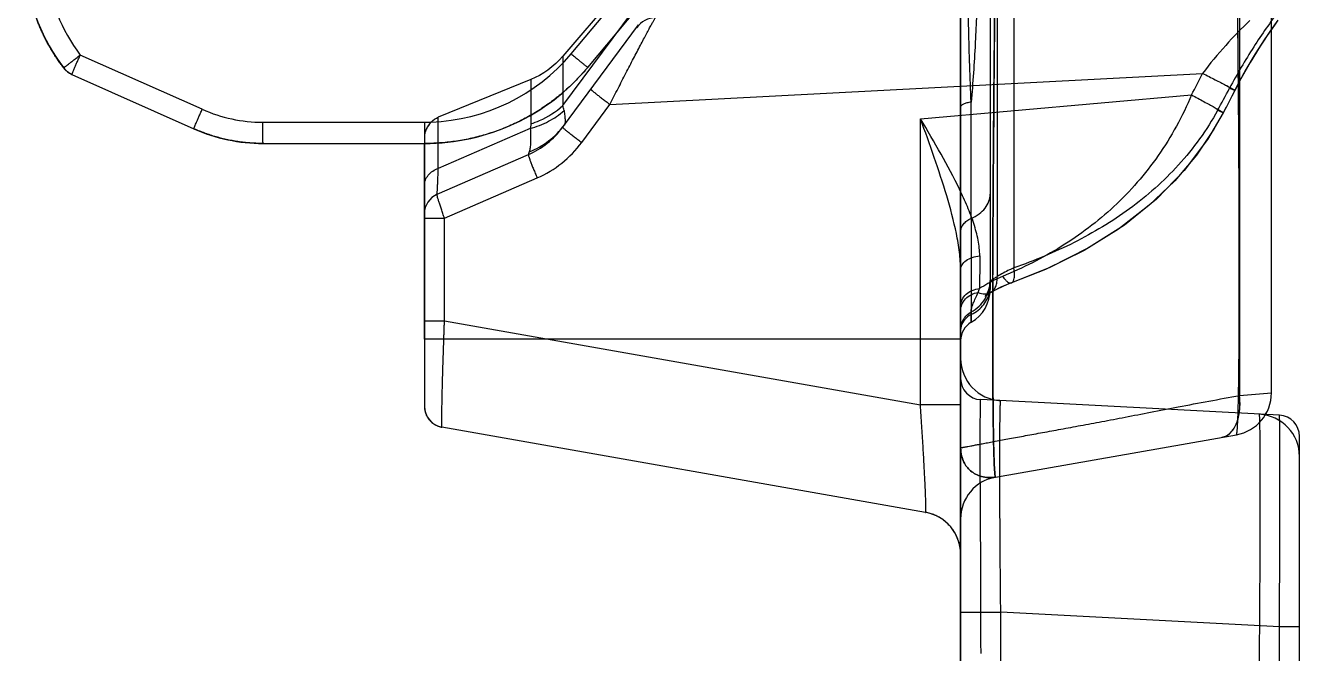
# Model space of a CAD drawing. Header units: millimetres. Extents: x 23075 to 24509, y -21593 to -20579.
# Drawn here: x 23367.14 to 23397.21, y -20984.9 to -20970.08 of the extents above; entities that cross this region are included whole.
import ezdxf

# ---------------------------------------------------------------- set-up
doc = ezdxf.new("R2010")
doc.units = ezdxf.units.MM
doc.header["$LTSCALE"] = 8
doc.layers.add('Cav-cor', color=30, linetype='Continuous')

# ---------------------------------------------------------------- blocks, each defined once
blk = doc.blocks.new('20160901.135302')
at = {"layer": 'Cav-cor', "color": 241}
for p, q in [((-3.62, -73.983), (-3.62, -34.165)), ((3.716, -70.179), (3.716, -51.849)), ((-2.36, -53.738), (-2.36, -67.226)), ((-2.756, -54.972), (-2.756, -67.43)), ((-13.011, -63.398), (-6.95, -55.222)), ((-12.42, -62.496), (-6.239, -55.13)), ((-12.42, -62.496), (-6.239, -55.13)), ((-2.922, -55.195), (-2.922, -67.733)), ((-9.093, -57.652), (-13.011, -62.232)), ((-12.813, -62.173), (-9.093, -57.74)), ((2.964, -60), (2.964, -70.238)), ((-13.013, -63.91), (-11.219, -61.489)), ((-21.522, -63.484), (-24.399, -62.203)), ((-13.011, -62.232), (-13.011, -63.398)), ((-24.596, -62.662), (-21.718, -63.943)), ((-24.596, -62.662), (-21.718, -63.943)), ((-13.765, -62.783), (-15.948, -63.667)), ((-13.765, -62.783), (-13.765, -63.825)), ((-11.897, -63.369), (2.093, -62.636)), ((-4.568, -63.706), (1.831, -63.146)), ((2.799, -63.143), (2.638, -63.456)), ((2.852, -63.037), (2.784, -63.172)), ((-12.563, -64.267), (-11.897, -63.369)), ((-3.371, -66.06), (-3.371, -63.315)), ((2.651, -63.431), (2.579, -63.567)), ((-15.948, -64.879), (-15.948, -63.667)), ((-4.568, -70.461), (-4.568, -63.706)), ((-20.091, -63.788), (-16.277, -63.788)), ((-13.777, -63.935), (-15.948, -64.879)), ((-20.083, -64.291), (-16.277, -64.291)), ((-20.083, -64.291), (-16.277, -64.291)), ((-16.277, -64.128), (-16.277, -70.493)), ((-16.277, -64.291), (-16.277, -70.493)), ((-16.277, -68.91), (-16.277, -64.291)), ((-15.977, -65.489), (-13.822, -64.553)), ((-15.803, -66.055), (-13.614, -65.103)), ((-16.277, -66.055), (-15.803, -66.055)), ((-15.803, -68.48), (-15.803, -66.055)), ((-3.371, -66.06), (-3.371, -68.512)), ((-2.961, -67.76), (-2.934, -67.66)), ((-2.934, -67.66), (-2.922, -67.528)), ((-2.861, -67.534), (-2.861, -67.745)), ((-2.419, -67.58), (-2.419, -67.58)), ((-2.91, -67.81), (-2.909, -67.81)), ((-2.861, -67.745), (-2.861, -67.823)), ((-16.277, -68.48), (-15.803, -68.48)), ((-15.818, -68.91), (-15.803, -68.48)), ((-15.803, -68.48), (-4.568, -70.461)), ((-3.371, -68.512), (-3.371, -68.267)), ((-3.371, -68.329), (-3.371, -68.267)), ((-3.371, -68.512), (-3.371, -68.329)), ((-3.612, -68.624), (-3.609, -68.61)), ((-16.277, -68.91), (-16.277, -70.493)), ((-3.62, -68.91), (-16.277, -68.91)), ((3.906, -70.706), (-3.146, -70.336)), ((2.964, -70.238), (3.716, -70.179)), ((-3.62, -70.461), (-4.568, -70.461)), ((-4.446, -72.998), (-15.864, -70.985)), ((-4.446, -72.998), (-15.864, -70.985)), ((-4.446, -72.998), (-15.864, -70.985)), ((-2.794, -72.166), (2.89, -71.164)), ((4.38, -88.311), (4.38, -71.205)), ((-3.62, -88.311), (-3.62, -73.983)), ((-3.62, -88.311), (-3.62, -73.983)), ((-3.62, -88.311), (-3.62, -73.983)), ((-3.62, -75.354), (-2.672, -75.354)), ((3.906, -75.699), (-2.672, -75.354)), ((-2.672, -88.311), (-2.672, -75.354)), ((4.38, -75.699), (3.906, -75.699)), ((3.906, -88.311), (3.906, -75.699))]:
    blk.add_line(p, q, dxfattribs=at)
for points in [[(3.869, -61.383), (3.789, -61.495), (3.564, -61.822), (3.334, -62.179), (3.114, -62.547), (2.918, -62.907), (2.852, -63.037)], [(3.869, -61.383), (3.697, -61.626), (3.451, -61.994), (3.214, -62.376), (2.993, -62.765), (2.852, -63.037)], [(2.579, -63.567), (2.204, -64.197), (1.655, -64.925), (1, -65.602), (0.246, -66.215), (-0.599, -66.757), (-1.529, -67.225), (-2.419, -67.58)], [(2.579, -63.567), (2.359, -63.954), (1.945, -64.563), (1.436, -65.169), (0.824, -65.758), (0.109, -66.312), (-0.707, -66.817), (-1.617, -67.263), (-2.419, -67.58)], [(-3.031, -67.896), (-3.034, -67.898), (-3.03, -67.893), (-3.011, -67.866), (-2.984, -67.816), (-2.955, -67.744), (-2.933, -67.655), (-2.922, -67.551), (-2.922, -67.528)], [(-2.419, -67.58), (-2.524, -67.62), (-2.757, -67.727), (-2.91, -67.81)], [(-2.419, -67.58), (-2.651, -67.675), (-2.864, -67.784), (-2.909, -67.81)], [(-3.034, -67.898), (-3.035, -67.899), (-3.022, -67.882), (-2.994, -67.836), (-2.961, -67.76)], [(-2.909, -67.81), (-2.918, -67.815), (-2.987, -67.86), (-3.025, -67.89), (-3.034, -67.898)], [(-2.909, -67.81), (-2.928, -67.821), (-2.985, -67.858), (-3.02, -67.885), (-3.031, -67.896)]]:
    blk.add_lwpolyline(points, dxfattribs=at)
for centre, radius, start, end in [((-894, -70.099), 896.966, 0.450775, 0.644574), ((-21.193, -59.768), 4.522, 185.7392, 217.2796), ((-21.202, -59.769), 4.018, 185.7277, 217.2823), ((894.017, -71.04), 896.886, 179.351947, 179.645574), ((-10.787, -61.915), 0.6, 93.0007, 143.4502), ((-16.277, -59.266), 4.523, 272.0027, 319.9998), ((-24.391, -62.203), 0.502, 217.2796, 246), ((-16.269, -59.266), 5.025, 269.908, 320), ((-17.756, -52.769), 22.166, 332.0853, 333.5668), ((-16.934, -52.746), 22.169, 330.9522, 332.4875), ((-13.459, -63.58), 0.483, 7.829, 22.0519), ((-20.091, -60.271), 3.518, 246.0006, 270.0041), ((-20.083, -60.271), 4.02, 246, 270), ((-16.277, -59.262), 4.526, 270.0022, 272.003), ((10.811, -63.794), 27.089, 179.9891, 180.6397), ((-15.87, -64.142), 0.408, 164.9748, 170.6722), ((-15.828, -64.152), 0.452, 162.5672, 165.0401), ((-15.795, -64.163), 0.486, 159.4586, 162.5525), ((-15.746, -64.181), 0.539, 155.0967, 159.4434), ((-15.692, -64.207), 0.598, 149.3107, 155.0813), ((-15.653, -64.229), 0.643, 146.0471, 149.349), ((-15.634, -64.242), 0.666, 136.7356, 146.0459), ((-14.62, -62.718), 2, 293.5052, 323.4492), ((-14.453, -62.764), 1.839, 321.4975, 323.448), ((-15.925, -64.132), 0.353, 170.7178, 174.0859), ((-14.651, -62.718), 2.6, 293.5052, 323.4492), ((-15.777, -65.948), 0.5, 113.5057, 180.0011), ((591.31, -69.026), 594.173, 179.659252, 179.842098), ((257.476, -68.048), 260.647, 179.75754, 179.92702), ((-3.737, -67.527), 0.815, 347.411, 359.9774), ((-3.622, -67.653), 0.7, 348.8388, 359.9959), ((-3.822, -67.733), 0.9, 300.0949, 0), ((-5.139, -67.04), 2.081, 338.3772, 341.0644), ((-3.75, -67.523), 0.829, 334.9157, 341.1965), ((-3.742, -67.526), 0.82, 341.1981, 347.4014), ((-3.619, -67.653), 0.697, 350.4489, 353.4231), ((-3.12, -68.944), 0.5, 120.0949, 180), ((-3.258, -68.697), 0.362, 166.0777, 179.9598), ((-2.62, -69.362), 1, 180, 267), ((-3.12, -69.837), 0.5, 180, 267), ((2.716, -70.179), 1, 280, 359.9999), ((-15.777, -70.493), 0.5, 180, 260), ((3.38, -71.68), 1, 0, 87), ((3.88, -71.205), 0.5, 0, 87), ((-2.62, -73.151), 1, 100, 180.0001), ((1146.973, -71.245), 1150.13, 180.052821, 180.253214), ((-4.62, -73.983), 1, 0, 80)]:
    blk.add_arc(centre, radius, start, end, dxfattribs=at)
at = {"layer": 'Cav-cor', "color": 241, "extrusion": (0, 0, -1)}
for centre, major_axis, start_param, end_param in [((-14.446, -60.628), (-0.066, 2.285), 2.374146, 2.827148), ((-15.777, -64.206), (-0.017, 0.571), 5.563183, 5.968741)]:
    blk.add_ellipse(centre, major_axis=major_axis, ratio=0.874902, start_param=start_param, end_param=end_param, dxfattribs=at)
at = {"layer": 'Cav-cor', "color": 241}
for points, knots in [([(2.89, -71.164), (2.892, -71.163), (2.896, -71.157), (2.899, -71.145), (2.902, -71.125), (2.906, -71.098), (2.909, -71.063), (2.914, -71.002), (2.92, -70.907), (2.926, -70.771), (2.931, -70.604), (2.936, -70.409), (2.941, -70.184), (2.945, -69.931), (2.95, -69.539), (2.955, -68.981), (2.958, -68.236), (2.959, -67.395), (2.958, -66.467), (2.954, -65.459), (2.949, -64.383), (2.938, -62.842), (2.92, -60.828), (2.901, -59.194), (2.89, -58.361)], [0, 0, 0, 0, 0.000467, 0.001451, 0.003003, 0.005134, 0.007848, 0.011146, 0.019495, 0.030173, 0.043164, 0.058447, 0.075993, 0.095765, 0.117723, 0.167994, 0.226347, 0.292227, 0.364992, 0.443922, 0.528231, 0.617079, 0.804854, 1, 1, 1, 1]), ([(-2.794, -72.166), (-2.795, -72.166), (-2.8, -72.16), (-2.802, -72.15), (-2.806, -72.131), (-2.811, -72.093), (-2.817, -72.024), (-2.823, -71.921), (-2.829, -71.786), (-2.835, -71.623), (-2.84, -71.429), (-2.844, -71.207), (-2.849, -70.955), (-2.853, -70.564), (-2.858, -70.008), (-2.861, -69.263), (-2.862, -68.421), (-2.861, -67.491), (-2.858, -66.48), (-2.852, -65.401), (-2.841, -63.856), (-2.823, -61.837), (-2.804, -60.198), (-2.794, -59.363)], [0, 0, 0, 0, 0.00039, 0.001269, 0.002712, 0.004733, 0.010529, 0.018668, 0.029147, 0.041954, 0.057069, 0.074467, 0.094113, 0.115968, 0.166107, 0.22443, 0.290378, 0.363295, 0.442443, 0.527013, 0.616143, 0.804454, 1, 1, 1, 1]), ([(-3.371, -63.315), (-3.395, -62.741), (-3.425, -61.89), (-3.446, -60.799), (-3.448, -60.282), (-3.447, -60.042)], [0, 0, 0, 0, 0.52653, 0.779994, 1, 1, 1, 1]), ([(-3.229, -60.634), (-3.234, -61.068), (-3.268, -61.963), (-3.331, -62.856), (-3.371, -63.315)], [0, 0, 0, 0, 0.484766, 1, 1, 1, 1]), ([(-11.897, -63.369), (-11.834, -63.245), (-11.708, -62.998), (-11.522, -62.637), (-11.345, -62.295), (-11.206, -62.028), (-11.104, -61.834), (-11.036, -61.706), (-10.977, -61.594), (-10.926, -61.499), (-10.889, -61.432), (-10.864, -61.388), (-10.85, -61.363), (-10.838, -61.343), (-10.829, -61.328), (-10.823, -61.321), (-10.82, -61.315), (-10.819, -61.315)], [0, 0, 0, 0, 0.18083, 0.35769, 0.52548, 0.678326, 0.747054, 0.809422, 0.864471, 0.911244, 0.948846, 0.963961, 0.976507, 0.986417, 0.993646, 0.998163, 1, 1, 1, 1]), ([(3.9, -61.144), (3.69, -61.426), (3.276, -62.026), (2.902, -62.653), (2.728, -62.987)], [0, 0, 0, 0, 0.483093, 1, 1, 1, 1]), ([(3.208, -61.387), (3.011, -61.576), (2.622, -61.977), (2.262, -62.406), (2.093, -62.636)], [0, 0, 0, 0, 0.488988, 1, 1, 1, 1]), ([(-24.791, -62.508), (-24.791, -62.507), (-24.787, -62.505), (-24.784, -62.5), (-24.773, -62.493), (-24.761, -62.483), (-24.745, -62.47), (-24.717, -62.448), (-24.674, -62.414), (-24.616, -62.369), (-24.548, -62.317), (-24.475, -62.261), (-24.425, -62.223), (-24.399, -62.203)], [0, 0, 0, 0, 0.004908, 0.01929, 0.043048, 0.076019, 0.117864, 0.168163, 0.292277, 0.443561, 0.616382, 0.804432, 1, 1, 1, 1]), ([(-24.596, -62.662), (-24.596, -62.662), (-24.594, -62.658), (-24.593, -62.652), (-24.588, -62.64), (-24.582, -62.625), (-24.574, -62.606), (-24.56, -62.573), (-24.539, -62.523), (-24.51, -62.454), (-24.476, -62.376), (-24.438, -62.291), (-24.412, -62.233), (-24.399, -62.203)], [0, 0, 0, 0, 0.005025, 0.019461, 0.043292, 0.076323, 0.118211, 0.168589, 0.29278, 0.444181, 0.616958, 0.804708, 1, 1, 1, 1]), ([(-12.813, -62.173), (-12.788, -62.194), (-12.738, -62.236), (-12.666, -62.296), (-12.599, -62.351), (-12.548, -62.394), (-12.512, -62.423), (-12.489, -62.442), (-12.469, -62.458), (-12.452, -62.472), (-12.439, -62.482), (-12.43, -62.489), (-12.425, -62.493), (-12.422, -62.495), (-12.421, -62.495), (-12.42, -62.496), (-12.42, -62.496)], [0, 0, 0, 0, 0.194219, 0.381704, 0.554523, 0.706163, 0.772202, 0.830794, 0.881356, 0.923442, 0.956618, 0.980532, 0.988961, 0.995016, 0.998685, 1, 1, 1, 1]), ([(2.093, -62.636), (2.144, -62.661), (2.242, -62.711), (2.385, -62.783), (2.515, -62.85), (2.614, -62.901), (2.683, -62.938), (2.727, -62.962), (2.764, -62.982), (2.795, -63), (2.82, -63.014), (2.837, -63.024), (2.847, -63.031), (2.851, -63.035), (2.852, -63.036), (2.852, -63.037)], [0, 0, 0, 0, 0.197195, 0.38565, 0.55826, 0.70897, 0.774348, 0.832276, 0.882235, 0.923754, 0.956496, 0.980157, 0.994559, 0.998321, 1, 1, 1, 1]), ([(2.093, -62.636), (2.144, -62.661), (2.242, -62.711), (2.385, -62.783), (2.515, -62.85), (2.629, -62.909), (2.711, -62.953), (2.764, -62.982), (2.796, -63), (2.819, -63.014), (2.838, -63.024), (2.846, -63.031), (2.853, -63.035), (2.852, -63.037)], [0, 0, 0, 0, 0.197242, 0.38574, 0.558385, 0.70912, 0.832439, 0.882399, 0.923916, 0.956651, 0.980303, 0.994692, 1, 1, 1, 1]), ([(-12.348, -63.012), (-12.348, -63.013), (-12.345, -63.017), (-12.34, -63.022), (-12.33, -63.032), (-12.316, -63.044), (-12.298, -63.06), (-12.266, -63.086), (-12.217, -63.125), (-12.15, -63.178), (-12.072, -63.238), (-11.987, -63.302), (-11.928, -63.347), (-11.897, -63.369)], [0, 0, 0, 0, 0.005686, 0.020231, 0.043948, 0.076748, 0.11833, 0.168307, 0.291695, 0.442349, 0.614882, 0.803244, 1, 1, 1, 1]), ([(1.831, -63.146), (1.619, -63.648), (1.098, -64.6), (0.042, -65.813), (-1.219, -66.762), (-2.152, -67.23), (-2.631, -67.429)], [0, 0, 0, 0, 0.257907, 0.509018, 0.754695, 1, 1, 1, 1]), ([(1.831, -63.146), (1.881, -63.172), (1.979, -63.224), (2.119, -63.3), (2.248, -63.371), (2.345, -63.425), (2.414, -63.464), (2.457, -63.488), (2.494, -63.51), (2.524, -63.528), (2.548, -63.543), (2.565, -63.554), (2.575, -63.562), (2.579, -63.565), (2.58, -63.567), (2.579, -63.567)], [0, 0, 0, 0, 0.197143, 0.385576, 0.558171, 0.708875, 0.774256, 0.832185, 0.882149, 0.923672, 0.956417, 0.98009, 0.994505, 0.998281, 1, 1, 1, 1]), ([(1.831, -63.146), (1.881, -63.172), (1.979, -63.224), (2.119, -63.3), (2.248, -63.371), (2.36, -63.433), (2.44, -63.479), (2.494, -63.51), (2.524, -63.528), (2.548, -63.543), (2.566, -63.555), (2.574, -63.561), (2.58, -63.566), (2.579, -63.567)], [0, 0, 0, 0, 0.197183, 0.385652, 0.558279, 0.709007, 0.83233, 0.882298, 0.923821, 0.956564, 0.980233, 0.99464, 1, 1, 1, 1]), ([(2.852, -63.037), (2.852, -63.037), (2.847, -63.037), (2.842, -63.035), (2.831, -63.032), (2.818, -63.026), (2.8, -63.019), (2.77, -63.006), (2.746, -62.995), (2.728, -62.987)], [0, 0, 0, 0, 0.019185, 0.068026, 0.147877, 0.258711, 0.400263, 0.571715, 1, 1, 1, 1]), ([(-13.765, -63.825), (-13.695, -63.803), (-13.423, -63.701), (-13.171, -63.543), (-13.011, -63.398)], [0, 0, 0, 0, 0.25532, 1, 1, 1, 1]), ([(-3.371, -63.315), (-3.405, -63.32), (-3.467, -63.332), (-3.538, -63.353), (-3.581, -63.375), (-3.606, -63.392), (-3.62, -63.412), (-3.62, -63.424)], [0, 0, 0, 0, 0.370607, 0.664447, 0.778552, 0.870603, 1, 1, 1, 1]), ([(-21.718, -63.943), (-21.719, -63.943), (-21.717, -63.939), (-21.716, -63.933), (-21.711, -63.921), (-21.705, -63.906), (-21.697, -63.887), (-21.683, -63.854), (-21.662, -63.804), (-21.633, -63.735), (-21.598, -63.657), (-21.561, -63.572), (-21.535, -63.514), (-21.522, -63.484)], [0, 0, 0, 0, 0.005046, 0.019509, 0.043318, 0.076309, 0.118249, 0.168664, 0.292779, 0.444099, 0.616984, 0.805046, 1, 1, 1, 1]), ([(-13.777, -63.935), (-13.628, -63.896), (-13.342, -63.787), (-13.09, -63.613), (-12.98, -63.514)], [0, 0, 0, 0, 0.509464, 1, 1, 1, 1]), ([(-12.98, -63.514), (-12.974, -63.556), (-12.964, -63.631), (-12.954, -63.731), (-12.954, -63.805), (-12.966, -63.846), (-12.976, -63.859)], [0, 0, 0, 0, 0.366652, 0.651008, 0.857816, 1, 1, 1, 1]), ([(-3.62, -67.279), (-3.62, -67.137), (-3.642, -66.848), (-3.743, -66.26), (-3.943, -65.513), (-4.24, -64.612), (-4.458, -64.009), (-4.568, -63.706)], [0, 0, 0, 0, 0.114537, 0.233667, 0.482027, 0.738963, 1, 1, 1, 1]), ([(-3.169, -66.945), (-3.168, -66.82), (-3.199, -66.56), (-3.305, -66.172), (-3.457, -65.773), (-3.709, -65.222), (-4.082, -64.531), (-4.403, -63.983), (-4.568, -63.706)], [0, 0, 0, 0, 0.1052, 0.218451, 0.338753, 0.464677, 0.728123, 1, 1, 1, 1]), ([(2.447, -63.511), (2.19, -63.973), (1.572, -64.829), (0.399, -65.869), (-0.928, -66.663), (-1.876, -67.056), (-2.36, -67.226)], [0, 0, 0, 0, 0.255489, 0.505402, 0.752343, 1, 1, 1, 1]), ([(2.579, -63.567), (2.579, -63.568), (2.575, -63.567), (2.569, -63.566), (2.557, -63.561), (2.535, -63.552), (2.498, -63.535), (2.465, -63.519), (2.447, -63.511)], [0, 0, 0, 0, 0.019265, 0.068219, 0.148216, 0.259181, 0.572277, 1, 1, 1, 1]), ([(-20.083, -64.291), (-20.084, -64.291), (-20.084, -64.286), (-20.085, -64.28), (-20.086, -64.267), (-20.087, -64.251), (-20.087, -64.23), (-20.088, -64.194), (-20.089, -64.139), (-20.09, -64.064), (-20.091, -63.978), (-20.091, -63.885), (-20.091, -63.821), (-20.091, -63.788)], [0, 0, 0, 0, 0.00508, 0.019561, 0.043422, 0.076507, 0.118477, 0.168905, 0.29326, 0.444688, 0.617462, 0.805172, 1, 1, 1, 1]), ([(-16.119, -63.786), (-16.166, -63.835), (-16.24, -63.942), (-16.277, -64.069), (-16.277, -64.128)], [0, 0, 0, 0, 0.535384, 1, 1, 1, 1]), ([(-13.802, -64.487), (-13.639, -64.423), (-13.329, -64.251), (-13.08, -63.999), (-12.976, -63.859)], [0, 0, 0, 0, 0.501453, 1, 1, 1, 1]), ([(-13.777, -63.935), (-13.772, -64.047), (-13.765, -64.201), (-13.777, -64.385), (-13.792, -64.457), (-13.802, -64.487)], [0, 0, 0, 0, 0.607825, 0.829703, 1, 1, 1, 1]), ([(-13.765, -63.825), (-13.765, -63.834), (-13.766, -63.871), (-13.771, -63.908), (-13.777, -63.935)], [0, 0, 0, 0, 0.242931, 1, 1, 1, 1]), ([(-13.013, -63.91), (-13.014, -63.91), (-13.011, -63.915), (-13.006, -63.92), (-12.995, -63.93), (-12.982, -63.942), (-12.963, -63.958), (-12.932, -63.984), (-12.883, -64.023), (-12.815, -64.076), (-12.738, -64.135), (-12.652, -64.2), (-12.593, -64.244), (-12.563, -64.267)], [0, 0, 0, 0, 0.005686, 0.020231, 0.043948, 0.076748, 0.11833, 0.168307, 0.291695, 0.442349, 0.614882, 0.803244, 1, 1, 1, 1]), ([(-13.013, -63.91), (-13.014, -63.91), (-13.012, -63.913), (-13.006, -63.92), (-13, -63.926), (-12.994, -63.931)], [0, 0, 0, 0, 0.078901, 0.26843, 1, 1, 1, 1]), ([(-12.956, -63.789), (-12.956, -63.796), (-12.959, -63.821), (-12.966, -63.845), (-12.976, -63.859)], [0, 0, 0, 0, 0.30139, 1, 1, 1, 1]), ([(-13.822, -64.553), (-13.824, -64.553), (-13.824, -64.558), (-13.823, -64.567), (-13.82, -64.581), (-13.811, -64.609), (-13.796, -64.655), (-13.771, -64.723), (-13.739, -64.805), (-13.701, -64.898), (-13.659, -64.998), (-13.63, -65.068), (-13.614, -65.103)], [0, 0, 0, 0, 0.006713, 0.021717, 0.045772, 0.078836, 0.17081, 0.294431, 0.44516, 0.617329, 0.804696, 1, 1, 1, 1]), ([(-13.802, -64.487), (-13.806, -64.496), (-13.812, -64.512), (-13.819, -64.536), (-13.822, -64.543), (-13.823, -64.553), (-13.822, -64.553)], [0, 0, 0, 0, 0.45057, 0.767683, 0.949848, 1, 1, 1, 1]), ([(-16.277, -65.29), (-16.277, -65.246), (-16.261, -65.155), (-16.167, -64.991), (-16.039, -64.908), (-15.948, -64.879)], [0, 0, 0, 0, 0.239401, 0.485005, 1, 1, 1, 1]), ([(-15.977, -65.489), (-15.976, -65.489), (-15.976, -65.485), (-15.975, -65.478), (-15.974, -65.465), (-15.973, -65.448), (-15.972, -65.425), (-15.97, -65.386), (-15.967, -65.325), (-15.963, -65.239), (-15.958, -65.134), (-15.953, -65.012), (-15.949, -64.925), (-15.948, -64.879)], [0, 0, 0, 0, 0.004491, 0.017017, 0.037572, 0.066125, 0.10263, 0.147001, 0.258983, 0.401292, 0.572988, 0.77301, 1, 1, 1, 1]), ([(-15.803, -66.055), (-15.816, -66.018), (-15.841, -65.947), (-15.876, -65.844), (-15.907, -65.748), (-15.934, -65.664), (-15.954, -65.594), (-15.968, -65.547), (-15.974, -65.518), (-15.977, -65.503), (-15.978, -65.495), (-15.978, -65.49), (-15.977, -65.489)], [0, 0, 0, 0, 0.19483, 0.381823, 0.553933, 0.704795, 0.828727, 0.921095, 0.954332, 0.978548, 0.993613, 1, 1, 1, 1]), ([(-3.371, -66.06), (-3.305, -66.032), (-3.184, -65.964), (-3.038, -65.826), (-2.944, -65.662), (-2.922, -65.542), (-2.922, -65.484)], [0, 0, 0, 0, 0.27754, 0.534803, 0.773141, 1, 1, 1, 1]), ([(-3.62, -66.38), (-3.62, -66.348), (-3.608, -66.281), (-3.556, -66.19), (-3.474, -66.113), (-3.407, -66.076), (-3.371, -66.06)], [0, 0, 0, 0, 0.226856, 0.465235, 0.722523, 1, 1, 1, 1]), ([(-3.62, -67.279), (-3.62, -67.237), (-3.593, -67.147), (-3.489, -67.042), (-3.342, -66.97), (-3.228, -66.949), (-3.169, -66.945)], [0, 0, 0, 0, 0.205539, 0.438315, 0.706413, 1, 1, 1, 1]), ([(-2.36, -67.226), (-2.395, -67.241), (-2.531, -67.302), (-2.661, -67.374), (-2.756, -67.43)], [0, 0, 0, 0, 0.261204, 1, 1, 1, 1]), ([(-2.419, -67.58), (-2.379, -67.566), (-2.35, -67.472), (-2.347, -67.354), (-2.354, -67.271), (-2.36, -67.226)], [0, 0, 0, 0, 0.340386, 0.63086, 1, 1, 1, 1]), ([(-3.371, -68.267), (-3.303, -68.23), (-3.179, -68.139), (-3.034, -67.961), (-2.943, -67.752), (-2.922, -67.602), (-2.922, -67.528)], [0, 0, 0, 0, 0.254445, 0.505494, 0.753593, 1, 1, 1, 1]), ([(-2.631, -67.429), (-2.68, -67.45), (-2.866, -67.533), (-3.044, -67.634), (-3.171, -67.716)], [0, 0, 0, 0, 0.261236, 1, 1, 1, 1]), ([(-2.756, -67.43), (-2.782, -67.446), (-2.831, -67.479), (-2.866, -67.506), (-2.922, -67.54), (-2.922, -67.528)], [0, 0, 0, 0, 0.473366, 0.80532, 1, 1, 1, 1]), ([(-2.909, -67.81), (-2.883, -67.795), (-2.835, -67.752), (-2.785, -67.664), (-2.758, -67.553), (-2.754, -67.473), (-2.756, -67.43)], [0, 0, 0, 0, 0.209944, 0.439329, 0.701105, 1, 1, 1, 1]), ([(-2.631, -67.429), (-2.612, -67.455), (-2.574, -67.5), (-2.512, -67.561), (-2.449, -67.591), (-2.419, -67.58)], [0, 0, 0, 0, 0.358876, 0.642497, 1, 1, 1, 1]), ([(-3.62, -68.127), (-3.62, -68.076), (-3.596, -67.971), (-3.495, -67.839), (-3.347, -67.748), (-3.231, -67.721), (-3.171, -67.716)], [0, 0, 0, 0, 0.228977, 0.47018, 0.728509, 1, 1, 1, 1]), ([(-3.62, -68.24), (-3.62, -68.188), (-3.598, -68.083), (-3.507, -67.948), (-3.371, -67.85), (-3.261, -67.816), (-3.205, -67.807)], [0, 0, 0, 0, 0.236374, 0.480307, 0.735424, 1, 1, 1, 1]), ([(-3.371, -68.329), (-3.312, -68.3), (-3.202, -68.23), (-3.069, -68.095), (-2.975, -67.939), (-2.941, -67.825), (-2.932, -67.769)], [0, 0, 0, 0, 0.268231, 0.522943, 0.765631, 1, 1, 1, 1]), ([(-3.371, -68.267), (-3.371, -68.234), (-3.361, -68.163), (-3.322, -68.056), (-3.264, -67.938), (-3.224, -67.854), (-3.205, -67.807)], [0, 0, 0, 0, 0.202005, 0.429975, 0.69292, 1, 1, 1, 1]), ([(-3.205, -67.807), (-3.154, -67.828), (-3.054, -67.855), (-2.949, -67.833), (-2.909, -67.81)], [0, 0, 0, 0, 0.5434, 1, 1, 1, 1]), ([(-2.909, -67.81), (-2.888, -67.797), (-2.847, -67.765), (-2.818, -67.722), (-2.806, -67.698)], [0, 0, 0, 0, 0.48416, 1, 1, 1, 1]), ([(-2.861, -67.823), (-2.862, -68.149), (-2.862, -68.766), (-2.86, -69.633), (-2.856, -70.283), (-2.851, -70.741), (-2.847, -71.036), (-2.843, -71.298), (-2.838, -71.526), (-2.832, -71.718), (-2.826, -71.876), (-2.82, -71.986), (-2.814, -72.056), (-2.811, -72.095), (-2.807, -72.125), (-2.803, -72.147), (-2.8, -72.159), (-2.796, -72.166), (-2.794, -72.166)], [0, 0, 0, 0, 0.225365, 0.425597, 0.598385, 0.673877, 0.741829, 0.80207, 0.854459, 0.89888, 0.935251, 0.963511, 0.974593, 0.983642, 0.990661, 0.995667, 0.998702, 1, 1, 1, 1]), ([(-15.864, -70.985), (-15.864, -70.985), (-15.865, -70.984), (-15.866, -70.98), (-15.866, -70.97), (-15.867, -70.955), (-15.867, -70.934), (-15.868, -70.907), (-15.868, -70.874), (-15.868, -70.835), (-15.867, -70.772), (-15.866, -70.679), (-15.863, -70.553), (-15.86, -70.406), (-15.857, -70.241), (-15.852, -70.06), (-15.845, -69.789), (-15.834, -69.423), (-15.82, -68.961), (-15.809, -68.642), (-15.803, -68.48)], [0, 0, 0, 0, 0.00042, 0.001393, 0.005114, 0.011222, 0.019716, 0.030578, 0.043779, 0.059289, 0.077074, 0.119274, 0.169963, 0.22863, 0.294695, 0.367496, 0.446321, 0.618908, 0.805809, 1, 1, 1, 1]), ([(-3.62, -68.678), (-3.62, -68.596), (-3.572, -68.427), (-3.444, -68.308), (-3.371, -68.267)], [0, 0, 0, 0, 0.494303, 1, 1, 1, 1]), ([(-3.371, -68.329), (-3.43, -68.358), (-3.533, -68.436), (-3.595, -68.551), (-3.609, -68.61)], [0, 0, 0, 0, 0.52222, 1, 1, 1, 1]), ([(-3.62, -71.472), (-3.62, -71.473), (-3.618, -71.472), (-3.616, -71.472), (-3.611, -71.47), (-3.606, -71.47), (-3.598, -71.468), (-3.586, -71.466), (-3.567, -71.462), (-3.542, -71.457), (-3.514, -71.452), (-3.483, -71.446), (-3.437, -71.438), (-3.373, -71.426), (-3.287, -71.41), (-3.188, -71.391), (-3.074, -71.37), (-2.944, -71.345), (-2.739, -71.306), (-2.453, -71.252), (-2.081, -71.184), (-1.677, -71.111), (-1.243, -71.031), (-0.776, -70.945), (-0.271, -70.851), (0.28, -70.746), (0.881, -70.631), (1.781, -70.455), (2.482, -70.325), (2.964, -70.238)], [0, 0, 0, 0, 0.000142, 0.000558, 0.001229, 0.002138, 0.003267, 0.0046, 0.007802, 0.011618, 0.015955, 0.020719, 0.025824, 0.037028, 0.049887, 0.064783, 0.08205, 0.101931, 0.124262, 0.17513, 0.232245, 0.293696, 0.359222, 0.429788, 0.506224, 0.589485, 0.680668, 0.780621, 1, 1, 1, 1]), ([(-3.157, -72.305), (-3.157, -72.158), (-3.157, -71.881), (-3.157, -71.49), (-3.156, -71.196), (-3.155, -70.989), (-3.155, -70.855), (-3.154, -70.736), (-3.153, -70.632), (-3.152, -70.544), (-3.151, -70.48), (-3.151, -70.437), (-3.15, -70.411), (-3.149, -70.388), (-3.149, -70.37), (-3.148, -70.356), (-3.148, -70.345), (-3.147, -70.34), (-3.147, -70.336), (-3.146, -70.336)], [0, 0, 0, 0, 0.223955, 0.423189, 0.595528, 0.671014, 0.739102, 0.799605, 0.852361, 0.897235, 0.934099, 0.9495, 0.962866, 0.974188, 0.983457, 0.990671, 0.995827, 0.998927, 1, 1, 1, 1]), ([(-2.672, -75.354), (-2.676, -75.029), (-2.682, -74.392), (-2.687, -73.607), (-2.691, -73.007), (-2.693, -72.588), (-2.694, -72.195), (-2.694, -71.833), (-2.694, -71.505), (-2.693, -71.214), (-2.691, -70.963), (-2.689, -70.78), (-2.687, -70.655), (-2.685, -70.579), (-2.684, -70.514), (-2.682, -70.46), (-2.68, -70.419), (-2.678, -70.391), (-2.676, -70.375), (-2.675, -70.368), (-2.674, -70.364), (-2.673, -70.361), (-2.672, -70.361)], [0, 0, 0, 0, 0.19513, 0.382795, 0.471553, 0.555768, 0.634624, 0.707355, 0.773256, 0.831691, 0.882097, 0.923991, 0.941618, 0.956976, 0.970029, 0.980745, 0.989105, 0.995089, 0.997189, 0.998696, 0.999617, 1, 1, 1, 1]), ([(2.554, -71.223), (2.589, -71.217), (2.66, -71.192), (2.753, -71.122), (2.833, -71.023), (2.921, -70.85), (2.981, -70.582), (2.978, -70.356), (2.964, -70.238)], [0, 0, 0, 0, 0.09233, 0.190483, 0.298525, 0.41854, 0.692724, 1, 1, 1, 1]), ([(2.687, -71.169), (2.807, -71.09), (2.905, -70.903), (2.957, -70.675), (2.98, -70.484), (2.975, -70.337), (2.964, -70.238)], [0, 0, 0, 0, 0.430276, 0.563047, 0.703541, 1, 1, 1, 1]), ([(-4.446, -72.998), (-4.445, -72.999), (-4.443, -72.993), (-4.442, -72.985), (-4.44, -72.969), (-4.44, -72.948), (-4.439, -72.921), (-4.439, -72.872), (-4.44, -72.797), (-4.443, -72.689), (-4.448, -72.56), (-4.454, -72.411), (-4.462, -72.243), (-4.471, -72.057), (-4.486, -71.782), (-4.507, -71.412), (-4.536, -70.945), (-4.557, -70.625), (-4.568, -70.461)], [0, 0, 0, 0, 0.001384, 0.00496, 0.010929, 0.019318, 0.030113, 0.043292, 0.076678, 0.119127, 0.170181, 0.229281, 0.295781, 0.368967, 0.448067, 0.62074, 0.807013, 1, 1, 1, 1]), ([(3.443, -70.851), (3.443, -70.827), (3.441, -70.792), (3.44, -70.75), (3.438, -70.726), (3.437, -70.707), (3.436, -70.693), (3.434, -70.686), (3.433, -70.681), (3.432, -70.681)], [0, 0, 0, 0, 0.433943, 0.605091, 0.745471, 0.85499, 0.933657, 0.981614, 1, 1, 1, 1]), ([(3.432, -76.673), (3.438, -76.02), (3.447, -74.786), (3.453, -73.309), (3.454, -72.282), (3.453, -71.681), (3.45, -71.218), (3.446, -70.957), (3.443, -70.851)], [0, 0, 0, 0, 0.336412, 0.635885, 0.761213, 0.865482, 0.945813, 1, 1, 1, 1]), ([(3.906, -75.699), (3.908, -75.374), (3.911, -74.737), (3.914, -73.953), (3.915, -73.353), (3.916, -72.934), (3.917, -72.541), (3.917, -72.179), (3.917, -71.851), (3.916, -71.56), (3.916, -71.343), (3.915, -71.189), (3.914, -71.09), (3.913, -71.001), (3.913, -70.925), (3.912, -70.859), (3.911, -70.806), (3.91, -70.768), (3.909, -70.745), (3.909, -70.731), (3.908, -70.721), (3.908, -70.713), (3.907, -70.709), (3.907, -70.706), (3.906, -70.706)], [0, 0, 0, 0, 0.195088, 0.38268, 0.4714, 0.55558, 0.634408, 0.707122, 0.773021, 0.83147, 0.881905, 0.903965, 0.923845, 0.9415, 0.956889, 0.969973, 0.980723, 0.989115, 0.992419, 0.995127, 0.997237, 0.99875, 0.999667, 1, 1, 1, 1]), ([(2.554, -71.223), (2.566, -71.221), (2.612, -71.21), (2.657, -71.189), (2.687, -71.169)], [0, 0, 0, 0, 0.245807, 1, 1, 1, 1]), ([(-2.794, -72.166), (-2.85, -72.176), (-2.962, -72.183), (-3.123, -72.157), (-3.265, -72.1), (-3.383, -72.021), (-3.479, -71.924), (-3.552, -71.803), (-3.605, -71.651), (-3.62, -71.535), (-3.62, -71.472)], [0, 0, 0, 0, 0.139252, 0.269796, 0.392936, 0.506584, 0.611819, 0.720091, 0.847594, 1, 1, 1, 1]), ([(-3.62, -71.472), (-3.62, -71.535), (-3.605, -71.651), (-3.552, -71.803), (-3.479, -71.924), (-3.383, -72.021), (-3.265, -72.1), (-3.123, -72.157), (-2.962, -72.183), (-2.85, -72.176), (-2.794, -72.166)], [0, 0, 0, 0, 0.152409, 0.2799, 0.38814, 0.493421, 0.607045, 0.730205, 0.860747, 1, 1, 1, 1])]:
    blk.add_open_spline(points, degree=3, knots=knots, dxfattribs=at)
for points, weights in [([(-24.791, -62.508), (-25.3, -61.839), (-25.608, -61.057), (-25.692, -60.221)], [1, 0.9749062745, 0.9749062745, 1]), ([(-24.596, -62.662), (-24.673, -62.628), (-24.74, -62.575), (-24.791, -62.508)], [1, 0.9791704498, 0.9791704498, 1]), ([(-12.42, -62.496), (-13.392, -63.655), (-14.764, -64.293), (-16.277, -64.291)], [1, 0.93731221, 0.93731221, 1]), ([(-20.083, -64.291), (-20.649, -64.291), (-21.202, -64.173), (-21.718, -63.943)], [1, 0.9854317338, 0.9854317338, 1]), ([(-16.277, -70.493), (-16.277, -70.747), (-16.114, -70.941), (-15.864, -70.985)], [1, 0.8440296287, 0.8440296287, 1]), ([(-16.277, -70.493), (-16.277, -70.747), (-16.114, -70.941), (-15.864, -70.985)], [1, 0.8440296287, 0.8440296287, 1]), ([(-3.62, -73.983), (-3.62, -73.475), (-3.946, -73.087), (-4.446, -72.998)], [1, 0.8440296287, 0.8440296287, 1]), ([(-3.62, -73.983), (-3.62, -73.475), (-3.946, -73.087), (-4.446, -72.998)], [1, 0.8440296287, 0.8440296287, 1])]:
    blk.add_rational_spline(points, weights, degree=3, dxfattribs=at)
for points in [[(-16.276, -64.096), (-16.277, -64.107), (-16.277, -64.117), (-16.277, -64.128)], [(-3.62, -68.24), (-3.62, -68.199), (-3.613, -68.157), (-3.601, -68.118)], [(-3.601, -68.118), (-3.587, -68.079), (-3.568, -68.041), (-3.544, -68.006)], [(-3.482, -68.351), (-3.449, -68.318), (-3.411, -68.29), (-3.371, -68.267)]]:
    blk.add_open_spline(points, degree=3, dxfattribs=at)

msp = doc.modelspace()

# ---------------------------------------------------------------- linework, layer by layer
at = {"layer": 'Cav-cor', "color": 241}
msp.add_line((23389.215, -20736.885), (23389.215, -20996.885), dxfattribs=at)

# ---------------------------------------------------------------- block references
at = {"layer": 'Cav-cor'}
msp.add_blockref('20160901.135302', (23392.835, -20908.574), dxfattribs=at)

doc.saveas('drawing.dxf')
